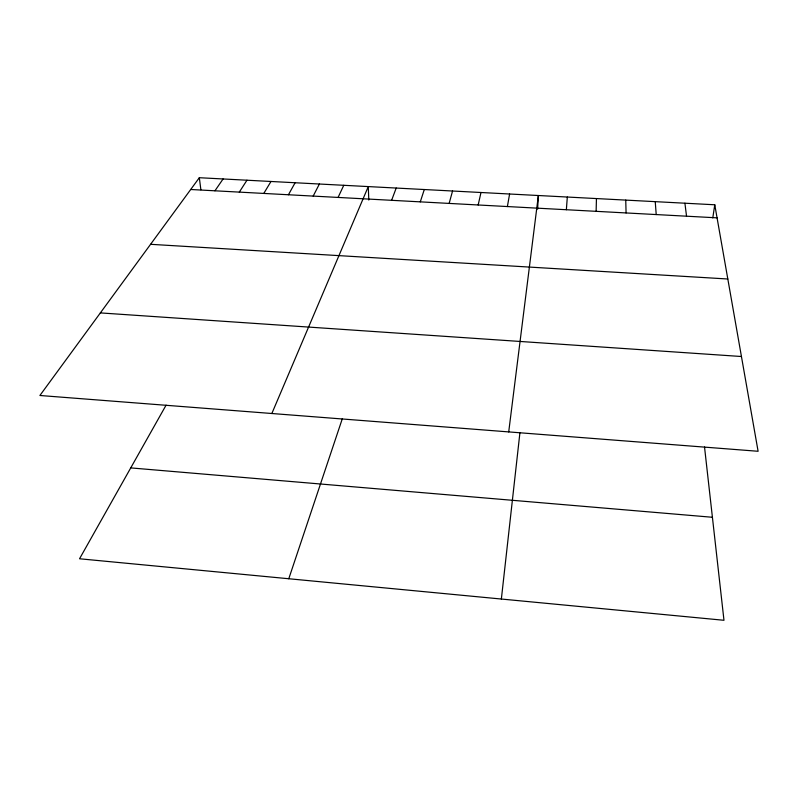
<?xml version="1.0" encoding="UTF-8"?>
<svg xmlns="http://www.w3.org/2000/svg" width="798" height="798" viewBox="0 0 798 798"><rect width="100%" height="100%" fill="white"/><g stroke="black" fill="none" stroke-linecap="round" stroke-linejoin="round"><path stroke-width="1.2" d="M596.126 211.33L596.445 198.562M537.623 209.136L538.361 195.51L508.715 431.908M566.361 209.724L567.318 197.036M501.363 599.039L519.927 432.666M712.784 217.914L714.769 204.777L199.33 177.715L39.9 395.489L758.1 451.279L714.769 204.777M507.388 206.552L509.593 194.004M478.172 204.976L480.985 192.498M449.144 203.42L452.556 191.011M420.287 201.864L424.297 189.525M288.776 578.75L342.272 418.87M391.609 200.318L396.207 188.049M271.849 413.504L368.287 186.582L368.796 200.029M338.083 197.435L343.768 185.296M313.185 196.099L319.38 184.019M288.427 194.762L295.12 182.742M166.074 405.175L79.541 558.77L723.976 620.285L704.524 447.01M263.799 193.435L270.981 181.475M239.3 192.119L246.971 180.218M214.941 190.802L223.091 178.961M190.702 189.495L717.063 217.844M150.583 244.308L727.816 279.001M100.358 312.906L741.442 356.516M130.742 467.897L712.415 517.274M199.33 177.715L200.877 189.774M684.913 203.211L686.539 216.198M655.238 201.655L656.215 214.562M625.752 200.099L626.071 212.946"/></g></svg>
